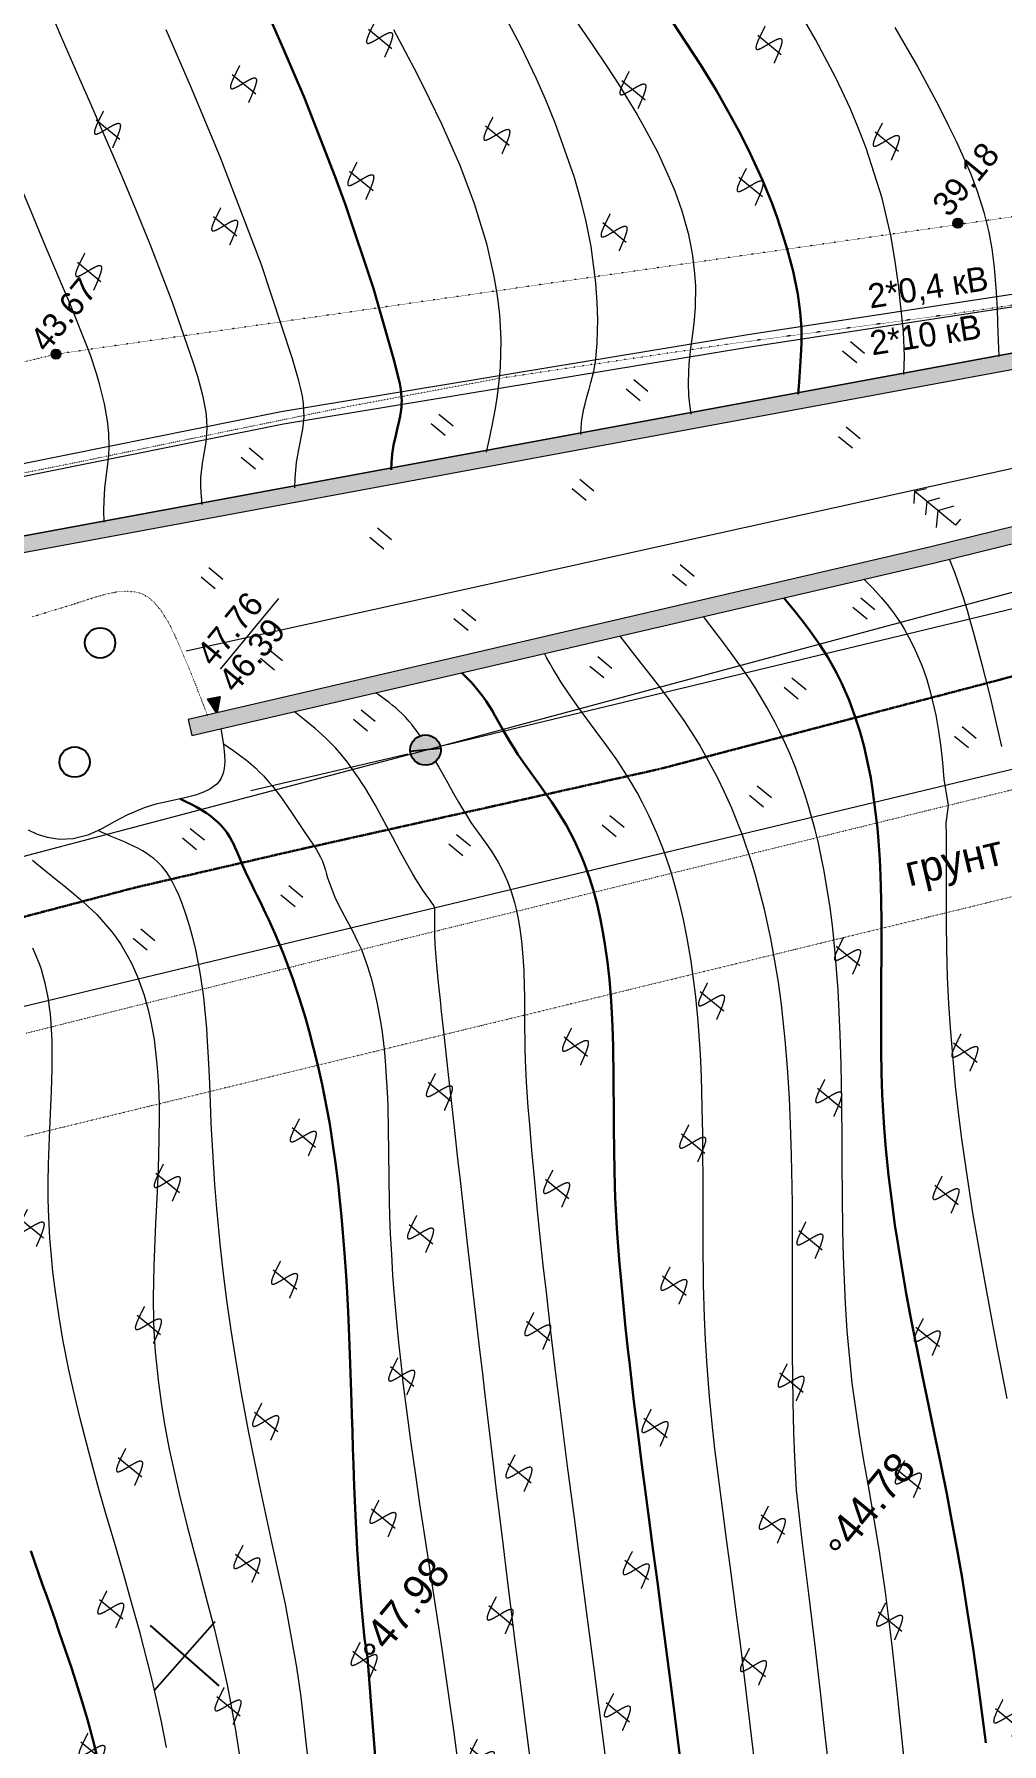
# Model space of a CAD drawing. Header units: millimetres. Extents: x -2893842 to -949497, y -1203244 to 262218.
# Drawn here: x -2066059 to -2034240, y -797533 to -741311 of the extents above; entities that cross this region are included whole.
import ezdxf

# ---------------------------------------------------------------- set-up
doc = ezdxf.new("R2010")
doc.units = ezdxf.units.MM
doc.linetypes.add('g5_05x2', pattern=[3.5, 2.5, -1])
doc.linetypes.add('g5_366', pattern=[0.85, 0.1, -0.75])
doc.layers.get('0').update_dxf_attribs({"lineweight": 5})
for name, color, linetype in [('!!!_ Размеры', 7, 'Continuous'), ('02_сетка', 253, 'Continuous'), ('06_Инженерно-технические сооружения', 253, 'Continuous'), ('10_Границы покрытий и угодий', 253, 'Continuous'), ('12_Рельеф', 253, 'Continuous'), ('13_Растительность', 253, 'Continuous'), ('19_Горизонтали', 253, 'Continuous'), ('35_Телефон', 253, 'Continuous'), ('37_Кабель низкого напряжения', 253, 'Continuous'), ('38_Кабели высокого напряжения', 253, 'Continuous'), ('44_Крышки колодцев', 253, 'Continuous'), ('61_Отметки высоты поверхности', 253, 'Continuous'), ('_Высоты_Блок', 253, 'Continuous')]:
    doc.layers.add(name, color=color, linetype=linetype)
doc.styles.add('LIKE17', font='d431.shx')
doc.styles.add('LIKE32', font='peteri.shx')
doc.styles.add('LIKE36', font='pragmai.shx')
doc.linetypes.add('g5_119_1', pattern='A,4,-1,[31,GUGK_2005.shx,S=0.1,R=0,X=0,Y=0],0.35,[31,GUGK_2005.shx,S=0.08,R=0,X=0,Y=0],3.3,[31,GUGK_2005.shx,S=0.08,R=180,X=0,Y=0],0.35,[31,GUGK_2005.shx,S=0.1,R=180,X=0,Y=0],-1', length=10)
doc.linetypes.add('g5_119_3', pattern='A,4,-1,[31,GUGK_2005.shx,S=0.1,R=0,X=0,Y=0],4,[31,GUGK_2005.shx,S=0.1,R=180,X=0,Y=0],-1', length=10)
doc.linetypes.add('g5_133_t', pattern='A,2,[27,GUGK_2005.shx,S=0.4,R=0,X=0,Y=0],2,-1', length=5)
doc.linetypes.add('g5_280_1', pattern='A,0.001,[21,GUGK_2005.shx,S=1,R=180,X=0,Y=0],2', length=2.001)
doc.linetypes.add('g5_332', pattern='A,0.001,[18,GUGK_2005.shx,S=10,R=180,X=0,Y=0],0.5', length=0.501)
doc.linetypes.add('g5_386_1', pattern='A,0,-0.75,[39,GUGK_2005.shx,S=0.5,R=0,X=0.55,Y=0],-0.75', length=1.5)

# ---------------------------------------------------------------- blocks, each defined once
blk = doc.blocks.new('BL_333')
at = {"color": 0}
for p, q in [((0, -3), (0, 3)), ((-3, 0), (3, 0))]:
    blk.add_line(p, q, dxfattribs=at)
blk = doc.blocks.new('g5_117')
h = blk.add_hatch(color=255)
h.paths.add_polyline_path([(-0.299, 0.352), (0.352, -0.299, 0.177899), (0.463, 0, 0.639215)])
h.paths.add_polyline_path([(-0.352, 0.299, 0.177899), (-0.463, 0, 0.639215), (0.299, -0.352)])
at = {"color": 0}
blk.add_lwpolyline([(0.354, -0.354), (-0.354, 0.354)], dxfattribs=at)
blk.add_circle((0, 0), 0.5, dxfattribs=at)
blk = doc.blocks.new('g5_368')
at = {"color": 0}
blk.add_circle((0, 0), 0.5, dxfattribs=at)
blk = doc.blocks.new('g5_388_2')
at = {"color": 0, "lineweight": 20}
for points in [[(0, 1.75), (-0.324, 1.503)], [(0, 1.75), (0.324, 1.503)], [(0, 0), (0, 1.75)], [(0, 1.221), (-0.365, 0.973)], [(0, 1.221), (0.365, 0.973)], [(0, 0.751), (-0.465, 0.443)], [(0, 0.751), (0.465, 0.443)], [(0.25, 0), (0, 0)]]:
    blk.add_lwpolyline(points, dxfattribs=at)
blk = doc.blocks.new('g5_401')
at = {"color": 0, "lineweight": 20}
for points in [[(-0.2, 0), (-0.2, 0.6)], [(0.2, 0), (0.2, 0.6)]]:
    blk.add_lwpolyline(points, dxfattribs=at)
blk = doc.blocks.new('g5_411')
at = {"color": 0, "linetype": 'Continuous', "lineweight": 15}
for points in [[(0.375, 1), (0.365, 0.998), (0.355, 0.996), (0.346, 0.994), (0.336, 0.991), (0.326, 0.989), (0.316, 0.987), (0.307, 0.985), (0.297, 0.983), (0.287, 0.981), (0.277, 0.979), (0.268, 0.976), (0.258, 0.974), (0.248, 0.972), (0.238, 0.97), (0.228, 0.968), (0.219, 0.966), (0.209, 0.963), (0.199, 0.961), (0.189, 0.959), (0.18, 0.957), (0.17, 0.955), (0.16, 0.952), (0.15, 0.95), (0.141, 0.948), (0.131, 0.946), (0.121, 0.943), (0.111, 0.941), (0.102, 0.939), (0.092, 0.937), (0.082, 0.934), (0.073, 0.932), (0.063, 0.93), (0.053, 0.927), (0.043, 0.925), (0.034, 0.923), (0.024, 0.92), (0.014, 0.918), (0.005, 0.915), (-0.005, 0.913), (-0.015, 0.911), (-0.025, 0.908), (-0.034, 0.906), (-0.044, 0.903), (-0.054, 0.901), (-0.063, 0.898), (-0.073, 0.895), (-0.083, 0.893), (-0.092, 0.89), (-0.102, 0.887), (-0.111, 0.885), (-0.121, 0.882), (-0.131, 0.879), (-0.14, 0.876), (-0.15, 0.873), (-0.159, 0.87), (-0.169, 0.867), (-0.178, 0.864), (-0.188, 0.861), (-0.197, 0.858), (-0.207, 0.855), (-0.216, 0.852), (-0.226, 0.849), (-0.235, 0.845), (-0.245, 0.842), (-0.254, 0.838), (-0.263, 0.834), (-0.272, 0.831), (-0.282, 0.827), (-0.291, 0.823), (-0.3, 0.818), (-0.309, 0.814), (-0.318, 0.809), (-0.327, 0.805), (-0.335, 0.799), (-0.344, 0.794), (-0.352, 0.788), (-0.36, 0.782), (-0.367, 0.775), (-0.374, 0.768), (-0.379, 0.76), (-0.383, 0.75), (-0.385, 0.741), (-0.384, 0.731), (-0.38, 0.721), (-0.375, 0.713), (-0.369, 0.705), (-0.361, 0.698), (-0.354, 0.692), (-0.346, 0.686), (-0.337, 0.681), (-0.329, 0.675), (-0.32, 0.67), (-0.312, 0.665), (-0.303, 0.661), (-0.294, 0.656), (-0.285, 0.652), (-0.276, 0.647), (-0.267, 0.643), (-0.258, 0.639), (-0.249, 0.635), (-0.239, 0.631), (-0.23, 0.627), (-0.221, 0.623), (-0.212, 0.619), (-0.202, 0.616), (-0.193, 0.612), (-0.184, 0.608), (-0.174, 0.605), (-0.165, 0.601), (-0.156, 0.597), (-0.146, 0.594), (-0.137, 0.59), (-0.128, 0.587), (-0.118, 0.584), (-0.109, 0.58), (-0.099, 0.577), (-0.09, 0.573), (-0.081, 0.57), (-0.071, 0.567), (-0.062, 0.563), (-0.052, 0.56), (-0.043, 0.556), (-0.034, 0.553), (-0.024, 0.55), (-0.015, 0.546), (-0.005, 0.543), (0.004, 0.54), (0.013, 0.536), (0.023, 0.533), (0.032, 0.53), (0.042, 0.526), (0.051, 0.523), (0.061, 0.519), (0.07, 0.516), (0.079, 0.513), (0.089, 0.509), (0.098, 0.506), (0.108, 0.502), (0.117, 0.499), (0.126, 0.495), (0.136, 0.492), (0.145, 0.488), (0.154, 0.485), (0.164, 0.481), (0.173, 0.477), (0.182, 0.474), (0.191, 0.47), (0.201, 0.466), (0.21, 0.462), (0.219, 0.458), (0.228, 0.454), (0.238, 0.45), (0.247, 0.446), (0.256, 0.442), (0.265, 0.438), (0.274, 0.433), (0.283, 0.429), (0.292, 0.425), (0.301, 0.42), (0.309, 0.415), (0.318, 0.41), (0.327, 0.405), (0.335, 0.4), (0.343, 0.394), (0.351, 0.388), (0.359, 0.382), (0.367, 0.375), (0.374, 0.368), (0.38, 0.36), (0.385, 0.352), (0.39, 0.343), (0.392, 0.333), (0.392, 0.323), (0.391, 0.313), (0.387, 0.304), (0.382, 0.295), (0.377, 0.287), (0.37, 0.279), (0.363, 0.272), (0.356, 0.266), (0.348, 0.259), (0.34, 0.253), (0.332, 0.248), (0.323, 0.242), (0.315, 0.237), (0.306, 0.232), (0.298, 0.227), (0.289, 0.222), (0.28, 0.217), (0.271, 0.213), (0.262, 0.208), (0.253, 0.204), (0.244, 0.2), (0.235, 0.196), (0.226, 0.192), (0.217, 0.188), (0.207, 0.184), (0.198, 0.18), (0.189, 0.176), (0.179, 0.173), (0.17, 0.169), (0.161, 0.165), (0.151, 0.162), (0.142, 0.158), (0.133, 0.155), (0.123, 0.151), (0.114, 0.148), (0.105, 0.145), (0.095, 0.141), (0.086, 0.138), (0.076, 0.135), (0.067, 0.132), (0.057, 0.129), (0.048, 0.125), (0.038, 0.122), (0.029, 0.119), (0.019, 0.116), (0.01, 0.113), (0, 0.11), (-0.009, 0.107), (-0.019, 0.104), (-0.028, 0.101), (-0.038, 0.098), (-0.048, 0.095), (-0.057, 0.092), (-0.067, 0.089), (-0.076, 0.086), (-0.086, 0.083), (-0.095, 0.08), (-0.105, 0.078), (-0.115, 0.075), (-0.124, 0.072), (-0.134, 0.069), (-0.143, 0.066), (-0.153, 0.063), (-0.162, 0.061), (-0.172, 0.058), (-0.182, 0.055), (-0.191, 0.052), (-0.201, 0.049), (-0.21, 0.047), (-0.22, 0.044), (-0.23, 0.041), (-0.239, 0.038), (-0.249, 0.036), (-0.259, 0.033), (-0.268, 0.03), (-0.278, 0.027), (-0.287, 0.025), (-0.297, 0.022), (-0.307, 0.019), (-0.316, 0.017), (-0.326, 0.014), (-0.336, 0.011), (-0.345, 0.008), (-0.355, 0.006), (-0.364, 0.003), (-0.374, 0), (-0.375, 0)], [(0, 1), (0, 0)]]:
    blk.add_lwpolyline(points, dxfattribs=at)
blk = doc.blocks.new('g5_330a')
blk.add_hatch(color=0).paths.add_polyline_path([(0, 0), (-0.2, 0.5), (0.2, 0.5)])
at = {"color": 0}
blk.add_lwpolyline([(0, 0), (-0.2, 0.5), (0.2, 0.5)], close=True, dxfattribs=at)
blk = doc.blocks.new('g5_330')
blk.add_hatch(color=0).paths.add_polyline_path([(-0.15, 0, 1), (0.15, 0, 1)])
at = {"color": 0}
blk.add_circle((0, 0), 0.15, dxfattribs=at)
blk = doc.blocks.new('Топо_07.04.17')
at = {"layer": '06_Инженерно-технические сооружения', "linetype": 'Continuous', "lineweight": 20}
for points in [[(-295419, -630625), (-295147, -630158), (-290277, -632990), (-289933, -633144), (-284833, -634750), (-284407, -634828), (-278695, -634968), (-277995, -634912), (-272718, -633949), (-272115, -633810), (-260439, -630552), (-259791, -630423), (-240439, -628100), (-218525, -625815), (-164759, -622047), (-135083, -620544), (-130245, -620552), (-130246, -621092), (-135069, -621084), (-164726, -622586), (-218478, -626353), (-240379, -628637), (-259844, -630973), (-260174, -631039), (-272139, -634377), (-272456, -634450), (-278100, -635480), (-278520, -635512), (-284544, -635365), (-284833, -635316), (-290110, -633655), (-290498, -633486)], [(-116917, -621489), (-116983, -620953), (-154102, -625534), (-180612, -628952), (-205478, -631840), (-205416, -632377), (-180547, -629488), (-154035, -626069)]]:
    blk.add_hatch(color=7, dxfattribs=at).paths.add_polyline_path(points)
at = {"layer": '02_сетка', "color": 3, "linetype": 'Continuous'}
for p, q in [((-210166, -663425), (-207944, -661409)), ((-208047, -663528), (-210063, -661306))]:
    blk.add_line(p, q, dxfattribs=at)
at = {"layer": '06_Инженерно-технические сооружения', "color": 7, "linetype": 'Continuous', "lineweight": 20}
for points in [[(-284407, -634828), (-278695, -634968), (-277995, -634912), (-272718, -633949), (-272115, -633810), (-260439, -630552), (-259791, -630423), (-240439, -628100), (-218525, -625815), (-164759, -622047), (-135083, -620544)], [(-135069, -621084), (-164726, -622586), (-218478, -626353), (-240379, -628637), (-259844, -630973), (-260174, -631039), (-272139, -634377), (-272456, -634450), (-278100, -635480), (-278520, -635512), (-284544, -635365)], [(-204237, -630310), (-202068, -628217)]]:
    blk.add_lwpolyline(points, dxfattribs=at)
at = {"layer": '06_Инженерно-технические сооружения', "color": 7, "linetype": 'g5_280_1', "lineweight": 20}
for points in [[(-130245, -620552), (-135083, -620544), (-164759, -622047), (-218525, -625815), (-240439, -628100), (-259791, -630423), (-260439, -630552), (-272115, -633810), (-272718, -633949), (-277995, -634912), (-278695, -634968), (-284407, -634828), (-284833, -634750), (-289933, -633144), (-290277, -632990), (-295147, -630158)], [(-116983, -620953), (-154102, -625534), (-180612, -628952), (-205478, -631840)]]:
    blk.add_lwpolyline(points, dxfattribs=at)
at = {"layer": '06_Инженерно-технические сооружения', "color": 7, "linetype": 'Continuous', "lineweight": 20}
blk.add_lwpolyline([(-116917, -621489), (-116983, -620953), (-154102, -625534), (-180612, -628952), (-205478, -631840), (-205416, -632377), (-180547, -629488), (-154035, -626069)], close=True, dxfattribs=at)
at = {"layer": '10_Границы покрытий и угодий', "color": 7, "linetype": 'g5_366', "lineweight": 20}
blk.add_lwpolyline([(-274139, -627733), (-288936, -626643), (-306647, -610479), (-346751, -565770), (-108476, -579342), (-99162, -592075), (-100786, -616211), (-208446, -619410)], close=True, dxfattribs=at)
for points in [[(-211936, -641485), (-199354, -639820), (-179024, -637211), (-158004, -634713), (-143632, -633045)], [(-143639, -620114), (-145769, -620130), (-148040, -620128), (-150328, -620126), (-152879, -620151), (-157825, -620337), (-164395, -620745), (-166754, -620894), (-173090, -621221), (-179125, -621424), (-186287, -621569), (-194048, -621845), (-199178, -622211), (-203294, -622578), (-208079, -623017), (-212999, -623432)], [(-210185, -627904), (-209543, -627779), (-208915, -627665), (-208501, -627581), (-208041, -627489), (-207665, -627429), (-207386, -627403), (-207066, -627406), (-206776, -627455), (-206548, -627545), (-206453, -627602), (-206328, -627699), (-206162, -627876), (-205959, -628184), (-205770, -628583), (-205719, -628712), (-205509, -629330), (-205229, -630276), (-204836, -631766)], [(-197288, -718930), (-204773, -719886), (-257559, -668530), (-251392, -667724), (-252951, -655807), (-267834, -657754), (-268636, -651940), (-107028, -631588), (-108958, -686802), (-121305, -709015), (-142932, -712252)]]:
    blk.add_lwpolyline(points, dxfattribs=at)
at = {"layer": '10_Границы покрытий и угодий', "color": 7, "linetype": 'g5_05x2', "lineweight": 30}
blk.add_lwpolyline([(-215812, -638289), (-207814, -637130), (-202513, -636517), (-190247, -635201), (-178796, -633544), (-166131, -631591), (-153802, -630269), (-149069, -629787), (-142926, -628751)], dxfattribs=at)
at = {"layer": '12_Рельеф', "color": 7, "linetype": 'g5_332', "lineweight": 20}
blk.add_lwpolyline([(-204445, -632264), (-204419, -632780), (-204420, -633134), (-204439, -633354), (-204482, -633574), (-204531, -633721), (-204616, -633877), (-204708, -633987), (-204782, -634051), (-205026, -634192), (-205252, -634271), (-205525, -634332), (-205878, -634383), (-206231, -634420), (-206478, -634444), (-206847, -634487), (-207248, -634557), (-207834, -634734), (-208251, -634902), (-208732, -635101), (-209191, -635248), (-209677, -635315), (-210129, -635277), (-210512, -635174), (-210828, -635034), (-211108, -634856)], dxfattribs=at)
at = {"layer": '13_Растительность', "color": 7, "linetype": 'g5_386_1', "lineweight": 20}
for points in [[(-205289, -629587), (-131591, -621847), (-123922, -620811), (-120260, -620268), (-119312, -620191), (-118146, -620193), (-117013, -620316), (-114279, -620992)], [(-117951, -623827), (-197099, -633624)], [(-272932, -648151), (-248883, -645148), (-158968, -634074), (-107894, -627365)], [(-198434, -633784), (-203694, -634395)]]:
    blk.add_lwpolyline(points, dxfattribs=at)
at = {"layer": '19_Горизонтали', "color": 42, "linetype": 'Continuous', "lineweight": 20}
for points in [[(-207490, -625083), (-207456, -624695), (-207417, -624379), (-207344, -623965), (-207195, -623354), (-207100, -622935), (-207050, -622616), (-207014, -622188), (-207008, -621779), (-207042, -621208), (-207129, -620546), (-207193, -620190), (-207318, -619601), (-207373, -619370), (-207801, -617792), (-207999, -617130), (-208344, -615983), (-208531, -615348), (-208692, -614793), (-208995, -613731), (-209405, -612255), (-209574, -611633), (-210051, -609840), (-210414, -608442)], [(-207733, -606906), (-207104, -609037), (-206659, -610495), (-206384, -611385), (-206071, -612405), (-205829, -613200), (-205558, -614109), (-205301, -614988), (-204980, -616129), (-204689, -617218), (-204457, -618141), (-204001, -620162), (-203904, -620652), (-203806, -621296), (-203806, -621296), (-203768, -621865), (-203772, -622116), (-203795, -622399), (-203818, -622557), (-203878, -622843), (-203945, -623087), (-204016, -623327), (-204073, -623526), (-204098, -623617), (-204139, -623791), (-204175, -623981), (-204189, -624074), (-204211, -624266), (-204226, -624455), (-204239, -624867)], [(-201139, -624661), (-201091, -624360), (-200981, -623832), (-200953, -623724), (-200864, -623429), (-200657, -622771), (-200574, -622390), (-200542, -621938), (-200550, -621699), (-200572, -621447), (-200608, -621177), (-200733, -620444), (-201406, -617222), (-202350, -613567), (-203055, -611139), (-203644, -609217)], [(-196218, -610054), (-195617, -611577), (-195298, -612434), (-194990, -613313), (-194549, -614731), (-194549, -614731), (-194217, -616041), (-193967, -617386), (-193844, -618493), (-193811, -619131), (-193810, -619765), (-193824, -620145), (-193859, -620605), (-193977, -621481), (-194048, -621845), (-194179, -622391), (-194297, -622813), (-194469, -623370), (-194617, -623821), (-194747, -624208)], [(-191592, -623982), (-191558, -623767), (-191503, -623506), (-191397, -623155), (-191340, -622995), (-191251, -622768), (-191156, -622534), (-191068, -622317), (-190934, -621954), (-190846, -621662), (-190793, -621441), (-190717, -621041), (-190658, -620651), (-190614, -620281), (-190566, -619728), (-190539, -619076), (-190563, -617873), (-190631, -617042), (-190712, -616396), (-190849, -615562), (-191265, -613735), (-191507, -612890), (-191726, -612197), (-192110, -611096), (-192515, -610042)], [(-190242, -610407), (-189780, -611279), (-189353, -612103), (-189067, -612676), (-188580, -613715), (-188373, -614194), (-188036, -615053), (-187749, -615917), (-187621, -616371), (-187466, -617042), (-187343, -617796), (-187299, -618244), (-187281, -618552), (-187281, -618552), (-187277, -619140), (-187301, -619559), (-187386, -620238), (-187467, -620649), (-187554, -621029), (-187687, -621582), (-187774, -621964), (-187799, -622083), (-187844, -622320), (-187900, -622711), (-187930, -623105), (-187934, -623401), (-187923, -623720)], [(-180818, -623212), (-180730, -622627), (-180671, -621823), (-180658, -620784), (-180659, -620263), (-180665, -619882), (-180679, -619420), (-180725, -618631), (-180869, -617376), (-181207, -615679), (-181367, -615062), (-181588, -614316), (-181935, -613290), (-182461, -611948), (-182823, -611119)], [(-179821, -611849), (-179495, -612588), (-179231, -613206), (-178690, -614560), (-178434, -615252), (-178246, -615786), (-178028, -616451), (-177897, -616887), (-177738, -617497), (-177596, -618208), (-177513, -618880), (-177478, -619435), (-177470, -620052), (-177494, -620871), (-177527, -621416), (-177559, -621861), (-177584, -622192), (-177645, -622984)], [(-178990, -635739), (-179054, -635150), (-179182, -634080), (-179269, -633423), (-179324, -633026), (-179372, -632695), (-179430, -632309), (-179494, -631896), (-179559, -631497), (-179615, -631161), (-179692, -630740), (-179747, -630467), (-179814, -630168), (-179888, -629879), (-180011, -629419)], [(-182884, -629759), (-182751, -629928), (-182617, -630100), (-182385, -630415), (-182214, -630670), (-182090, -630872), (-182010, -631010), (-181909, -631199), (-181831, -631353), (-181739, -631551), (-181572, -631955), (-181462, -632265), (-181324, -632732), (-181271, -632941), (-181200, -633270), (-181121, -633720), (-181034, -634470), (-181000, -635000), (-180986, -635528), (-180988, -636039), (-181006, -636593), (-180969, -637460), (-181108, -638037), (-181144, -638418), (-181234, -639259), (-181309, -639907), (-181309, -639907), (-181466, -641285), (-181556, -642174), (-181631, -643075), (-181687, -643950), (-181725, -644731), (-181758, -645771), (-181772, -646664), (-181771, -647622), (-181761, -648405), (-181733, -649472), (-181676, -650861), (-181636, -651614), (-181580, -652564), (-181527, -653366), (-181440, -654579), (-181387, -655291), (-181251, -657058)], [(-191069, -630710), (-190577, -631512), (-190167, -632179), (-189913, -632602), (-189697, -632970), (-189287, -633711), (-189006, -634268), (-188849, -634606), (-188410, -635677), (-188232, -636184), (-188057, -636737), (-187878, -637380), (-187816, -637627), (-187605, -638592), (-187520, -639061), (-187364, -640130), (-187261, -641150), (-187210, -641896), (-187179, -642603), (-187163, -643348), (-187169, -644511), (-187197, -645423), (-187247, -646432), (-187305, -647294), (-187387, -648303), (-187539, -649877), (-187771, -651991), (-187860, -652767), (-188087, -654782), (-188250, -656363), (-188342, -657377), (-188405, -658188), (-188471, -659272), (-188474, -660937), (-188447, -662711), (-188439, -664515), (-188437, -666048), (-188436, -667371), (-188436, -670151)], [(-185935, -668364), (-185911, -666224), (-185908, -664706), (-185930, -662937), (-185970, -661647), (-186025, -660513), (-186092, -659401), (-186144, -658556), (-186193, -657663), (-186244, -655982), (-186213, -654252), (-186168, -653353), (-186056, -651809), (-185980, -650962), (-185865, -649801), (-185760, -648807), (-185679, -648052), (-185549, -646810), (-185423, -645518), (-185340, -644542), (-185245, -643084), (-185203, -641993), (-185192, -641278), (-185193, -640871), (-185201, -640355), (-185224, -639750), (-185263, -639100), (-185299, -638665), (-185346, -638217), (-185403, -637762), (-185475, -637280), (-185522, -637002), (-185605, -636565), (-185684, -636196), (-185816, -635655), (-185950, -635175), (-186064, -634806), (-186198, -634412), (-186308, -634111), (-186514, -633597), (-186837, -632892), (-187010, -632551), (-187209, -632183), (-187495, -631678), (-187726, -631285), (-187911, -630974), (-188263, -630384)], [(-190824, -669245), (-190833, -667318), (-190846, -665556), (-190861, -664170), (-190878, -663027), (-190903, -661579), (-190920, -660786), (-190949, -659324), (-190969, -657617), (-190967, -656793), (-190954, -655896), (-190922, -654891), (-190877, -654025), (-190825, -653280), (-190732, -652208), (-190583, -650757), (-190516, -650153), (-190434, -649421), (-190346, -648641), (-190280, -648035), (-190199, -647267), (-190121, -646456), (-190070, -645875), (-190035, -645424), (-189998, -644890), (-189976, -644521), (-189935, -643585), (-189920, -642786), (-189939, -641598), (-189980, -640833), (-190035, -640209), (-190090, -639727), (-190137, -639382), (-190261, -638653), (-190413, -637947), (-190479, -637684), (-190588, -637288), (-190771, -636707), (-190947, -636222), (-191081, -635888), (-191245, -635512), (-191440, -635105), (-191618, -634760), (-191928, -634197), (-192217, -633695), (-192581, -633064), (-192723, -632814), (-192956, -632386), (-193159, -631989), (-193254, -631793), (-193368, -631542), (-193449, -631354), (-193540, -631135), (-193593, -631003)], [(-197963, -633231), (-198008, -633147), (-198074, -633029), (-198123, -632945), (-198185, -632843), (-198263, -632721), (-198364, -632576), (-198465, -632444), (-198580, -632308), (-198652, -632228), (-198756, -632120), (-198852, -632025), (-199002, -631884), (-199106, -631788), (-199246, -631660)], [(-198149, -667572), (-198174, -665855), (-198197, -664102), (-198208, -663189), (-198217, -662371), (-198232, -661032), (-198241, -660017), (-198251, -658854), (-198257, -658168), (-198263, -657303), (-198271, -655931), (-198277, -654812), (-198279, -654302), (-198282, -653514), (-198287, -652174), (-198291, -649990), (-198292, -648999), (-198291, -647906), (-198291, -647194), (-198290, -646356), (-198288, -645366), (-198285, -644299), (-198281, -643080), (-198278, -642314), (-198276, -641945), (-198274, -641571), (-198272, -641260), (-198264, -640784), (-198251, -640386), (-198235, -640085), (-198214, -639789), (-198200, -639619), (-198170, -639334), (-198151, -639186), (-198137, -639077), (-198130, -639029), (-198124, -638956), (-198129, -638877), (-198143, -638830), (-198216, -638700), (-198274, -638595), (-198356, -638444), (-198440, -638283), (-198565, -638028), (-198627, -637898), (-198715, -637704), (-198788, -637539), (-199029, -636959), (-199136, -636690), (-199232, -636447), (-199380, -636070), (-199511, -635741), (-199688, -635313), (-199809, -635035), (-199950, -634730), (-200028, -634569), (-200108, -634409), (-200434, -633823), (-200590, -633575), (-200775, -633308), (-201029, -632980), (-201163, -632823), (-201360, -632607), (-201573, -632386), (-201683, -632275), (-201979, -631978)], [(-204420, -632748), (-204101, -633031), (-203863, -633252), (-203724, -633387), (-203520, -633603), (-203451, -633682), (-203359, -633793), (-203228, -633961), (-203061, -634197), (-202976, -634326), (-202751, -634697), (-202544, -635071), (-202425, -635297), (-202157, -635818), (-201965, -636189), (-201965, -636189), (-201850, -636408), (-201779, -636550), (-201721, -636675), (-201662, -636822), (-201614, -636969), (-201577, -637132), (-201555, -637267), (-201535, -637406), (-201517, -637526), (-201347, -638188), (-201244, -638470), (-201035, -638990), (-200902, -639327), (-200767, -639718), (-200663, -639993), (-200540, -640576), (-200470, -640937), (-200409, -641327), (-200352, -641824), (-200311, -642424), (-200298, -642770), (-200295, -643334), (-200302, -643721), (-200369, -644936), (-200390, -645199), (-200461, -645983), (-200533, -646695), (-200626, -647596), (-200695, -648319), (-200738, -648827), (-200780, -649387), (-200822, -650065), (-200857, -650754), (-200878, -651305), (-200905, -652288), (-200916, -652969), (-200920, -653749), (-200919, -654301), (-200889, -656230), (-200856, -657376), (-200824, -658328), (-200761, -659959), (-200685, -661844), (-200637, -663148), (-200591, -664620), (-200558, -665926), (-200527, -667460)], [(-209995, -665353), (-210066, -664493), (-210132, -663833), (-210212, -663144), (-210298, -662483), (-210438, -661510), (-210634, -660273), (-210749, -659585), (-210908, -658652), (-211115, -657438), (-211246, -656652), (-211358, -655952), (-211443, -655396), (-211518, -654880), (-211600, -654274), (-211664, -653763), (-211714, -653336), (-211785, -652646), (-211868, -651628), (-211911, -650875), (-211938, -650051), (-211943, -649382), (-211936, -648868), (-211916, -648270), (-211858, -647332), (-211825, -646956), (-211773, -646460), (-211693, -645837), (-211564, -644989), (-211434, -644196), (-211318, -643472), (-211214, -642756), (-211113, -641821), (-211079, -641266), (-211072, -640942), (-211073, -640731), (-211082, -640456), (-211104, -640137), (-211127, -639925), (-211156, -639716), (-211201, -639465), (-211242, -639275), (-211325, -638970), (-211404, -638733)], [(-211083, -635853), (-210910, -636038), (-210492, -636468), (-210387, -636574), (-210160, -636803), (-209923, -637045), (-209598, -637389), (-209446, -637560), (-209188, -637869), (-208756, -638491), (-208648, -638678), (-208506, -638950), (-208325, -639354), (-208230, -639606), (-208086, -640060), (-207940, -640679), (-207860, -641178), (-207816, -641573), (-207779, -642167), (-207775, -642981), (-207790, -643381), (-207811, -643733), (-207856, -644286), (-207898, -644693), (-207993, -645467), (-208129, -646404), (-208244, -647132), (-208351, -647794), (-208415, -648186), (-208625, -649555), (-208762, -650608), (-208839, -651389), (-208874, -651886), (-208897, -652379), (-208911, -653404), (-208891, -654211), (-208859, -654842), (-208801, -655608), (-208643, -657105), (-208499, -658191), (-208396, -658911), (-208279, -659706), (-208151, -660575), (-207997, -661674), (-207872, -662681), (-207785, -663522), (-207731, -664170), (-207676, -665041), (-207630, -666259)], [(-197553, -634126), (-197465, -634321), (-197364, -634566), (-197244, -634859), (-197088, -635235), (-196956, -635542), (-196850, -635776), (-196745, -635999), (-196620, -636246), (-196335, -636767), (-196170, -637063), (-196052, -637285), (-195882, -637643), (-195807, -637824), (-195714, -638086), (-195645, -638315), (-195563, -638650), (-195495, -639022), (-195464, -639253), (-195429, -639625), (-195414, -639910), (-195407, -640311), (-195419, -640836), (-195445, -641297), (-195488, -641821), (-195518, -642126), (-195574, -642654), (-195626, -643132), (-195673, -643587), (-195697, -643837), (-195730, -644218), (-195776, -644936), (-195812, -645761), (-195831, -646333), (-195854, -647181), (-195876, -648216), (-195892, -649190), (-195900, -649931), (-195907, -650977), (-195909, -651871), (-195907, -653084), (-195897, -654568), (-195884, -655780), (-195858, -657636), (-195829, -659354), (-195809, -660496), (-195769, -662691), (-195738, -664443), (-195719, -665648), (-195671, -668823)], [(-205415, -666782), (-205406, -664186), (-205437, -663211), (-205583, -661102), (-205660, -660290), (-205790, -659032), (-205984, -657152), (-206146, -655306), (-206234, -654045), (-206286, -653127), (-206337, -651950), (-206366, -650882), (-206378, -650072), (-206379, -649197), (-206359, -647918), (-206334, -647130), (-206249, -645493), (-206223, -645109), (-206174, -644445), (-206126, -643818), (-206094, -643374), (-206067, -642971), (-206036, -642427), (-206018, -642004), (-206001, -641326), (-206000, -641077), (-206002, -640803), (-206009, -640527), (-206021, -640217), (-206048, -639790), (-206091, -639338), (-206135, -638988), (-206194, -638616), (-206268, -638228), (-206362, -637825), (-206431, -637570), (-206498, -637349), (-206590, -637090), (-206665, -636917), (-206766, -636723), (-206886, -636533), (-207009, -636374), (-207121, -636251), (-207204, -636171), (-207356, -636040), (-207461, -635959), (-207603, -635858), (-207697, -635796), (-207913, -635662), (-208014, -635602), (-208272, -635456), (-208425, -635371), (-208579, -635284), (-208708, -635209), (-208835, -635134)]]:
    blk.add_lwpolyline(points, dxfattribs=at)
at = {"layer": '19_Горизонтали', "color": 42, "linetype": 'Continuous', "lineweight": 30}
for points in [[(-197924, -624435), (-197883, -624197), (-197828, -623921), (-197750, -623639), (-197644, -623326), (-197553, -623074), (-197510, -622953), (-197431, -622710), (-197392, -622575), (-197355, -622419), (-197335, -622313), (-197320, -622209), (-197311, -622117), (-197305, -621939), (-197311, -621778), (-197322, -621639), (-197336, -621511), (-197434, -620803), (-197830, -618443), (-198431, -615605), (-198661, -614655), (-199387, -611934), (-199922, -610124), (-200411, -608561)], [(-187079, -610822), (-186307, -612354), (-185907, -613211), (-185577, -613969), (-185294, -614671), (-185061, -615294), (-184717, -616337), (-184497, -617118), (-184376, -617613), (-184248, -618214), (-184163, -618684), (-184055, -619434), (-184055, -619434), (-183986, -620194), (-183969, -620614), (-183968, -620795), (-183987, -621310), (-184043, -621813), (-184113, -622230), (-184175, -622564), (-184238, -622907), (-184268, -623071), (-184340, -623464)], [(-185560, -630070), (-185265, -630535), (-185016, -630935), (-184823, -631257), (-184576, -631705), (-184349, -632170), (-184120, -632719), (-183997, -633060), (-183813, -633660), (-183680, -634195), (-183573, -634738), (-183495, -635235), (-183435, -635748), (-183392, -636273), (-183372, -636648), (-183359, -637948), (-183371, -638365), (-183401, -638973), (-183436, -639502), (-183501, -640272), (-183580, -641059), (-183706, -642161), (-183786, -642828), (-183847, -643323), (-183988, -644521), (-184066, -645240), (-184135, -645955), (-184191, -646664), (-184251, -647754), (-184273, -648457), (-184284, -649327), (-184278, -650096), (-184257, -650974), (-184229, -651708), (-184145, -653186), (-184085, -654023), (-184046, -654520), (-183972, -655398), (-183917, -656016), (-183830, -656971), (-183738, -657961), (-183648, -658963), (-183564, -659954), (-183507, -660683), (-183423, -661938), (-183376, -662756), (-183321, -663903), (-183275, -665100), (-183244, -666205), (-183219, -667383), (-183208, -668227)], [(-196365, -631326), (-196218, -631506), (-196096, -631664), (-195977, -631832), (-195758, -632188), (-195673, -632346), (-195517, -632669), (-195441, -632841), (-195372, -633003), (-195226, -633354), (-195069, -633716), (-194947, -633974), (-194832, -634202), (-194590, -634653), (-194519, -634781), (-194307, -635157), (-193904, -635886), (-193800, -636086), (-193621, -636455), (-193521, -636681), (-193314, -637211), (-193158, -637695), (-193067, -638022), (-192955, -638502), (-192874, -638927), (-192804, -639389), (-192746, -639906), (-192713, -640319), (-192692, -640707), (-192677, -641316), (-192680, -641890), (-192703, -642598), (-192725, -643004), (-192754, -643435), (-192807, -644092), (-192829, -644332), (-192881, -644871), (-192940, -645439), (-193006, -646046), (-193082, -646738), (-193164, -647515), (-193224, -648140), (-193268, -648651), (-193297, -649042), (-193354, -650054), (-193373, -650509), (-193398, -651219), (-193407, -651541), (-193430, -652617), (-193440, -653341), (-193446, -654145), (-193446, -654477), (-193443, -655774), (-193433, -656790), (-193418, -657875), (-193400, -658870), (-193386, -659616), (-193364, -660733), (-193341, -661843), (-193328, -662566), (-193303, -663987), (-193286, -665077), (-193274, -665857), (-193265, -666564), (-193247, -668060)], [(-211930, -672340), (-211927, -672004), (-211929, -671146), (-211937, -670575), (-211956, -669791), (-211978, -669190), (-212005, -668642), (-212046, -667957), (-212164, -666546), (-212271, -665591), (-212352, -664979), (-212480, -664143), (-212585, -663537), (-212709, -662886), (-212809, -662390), (-213072, -661183), (-213174, -660733), (-213351, -659963), (-213443, -659570), (-213706, -658422)], [(-203239, -667091), (-203159, -664873), (-203092, -663140), (-203119, -662520), (-203119, -662061), (-203107, -661459), (-203085, -660792), (-203069, -660380), (-203046, -659908), (-203029, -659572), (-202961, -658468), (-202894, -657520), (-202839, -656798), (-202797, -656271), (-202752, -655714), (-202706, -655159), (-202673, -654752), (-202621, -654106), (-202527, -652892), (-202485, -652320), (-202449, -651779), (-202410, -651148), (-202380, -650592), (-202346, -649853), (-202310, -648646), (-202301, -648012), (-202300, -647650), (-202303, -647211), (-202308, -646864), (-202322, -646349), (-202344, -645807), (-202358, -645519), (-202387, -645063), (-202452, -644258), (-202520, -643614), (-202677, -642467), (-202753, -642016), (-202826, -641622), (-202880, -641349), (-202967, -640942), (-203029, -640666), (-203178, -640067), (-203251, -639794), (-203426, -639192), (-203588, -638680), (-203667, -638449), (-203806, -638052), (-203884, -637836), (-203953, -637643), (-204006, -637496), (-204166, -637030), (-204264, -636720), (-204302, -636589), (-204368, -636357), (-204415, -636205), (-204452, -636094), (-204489, -635992), (-204557, -635831), (-204635, -635676), (-204683, -635594), (-204747, -635494), (-204799, -635421), (-204875, -635323), (-204945, -635241), (-204945, -635241), (-205006, -635175), (-205098, -635083), (-205236, -634958), (-205422, -634808), (-205544, -634719), (-205734, -634591), (-205828, -634530), (-206031, -634399)]]:
    blk.add_lwpolyline(points, dxfattribs=at)
at = {"layer": '35_Телефон', "color": 6, "linetype": 'g5_133_t', "lineweight": 20}
blk.add_lwpolyline([(-377055, -701964), (-375452, -700574), (-369140, -699300), (-363097, -686511), (-353810, -683497), (-348217, -681266), (-336518, -677918), (-318746, -674720), (-316283, -647346), (-298280, -637856), (-285597, -639481), (-276714, -643242), (-257847, -641361), (-232560, -638791), (-197838, -633715), (-166438, -628969), (-133988, -624433), (-131644, -627466), (-118482, -625840), (-106503, -624807), (-96891, -631547), (-92878, -635982)], dxfattribs=at)
at = {"layer": '37_Кабель низкого напряжения', "color": 1, "linetype": 'g5_119_3', "lineweight": 20}
blk.add_lwpolyline([(-132681, -619095), (-151974, -619859), (-166102, -620587), (-185767, -621343), (-201295, -622126), (-215681, -623364), (-226018, -624534), (-242475, -626836), (-259454, -628553), (-269692, -630149), (-278614, -631417), (-284241, -631294)], dxfattribs=at)
at = {"layer": '38_Кабели высокого напряжения', "color": 1, "linetype": 'g5_119_1', "lineweight": 20}
blk.add_lwpolyline([(-284303, -631693), (-278590, -631817), (-269633, -630544), (-259403, -628950), (-242427, -627233), (-225968, -624931), (-215642, -623762), (-201267, -622525), (-185749, -621743), (-166084, -620986), (-151955, -620258), (-132669, -619495)], dxfattribs=at)
at = {"layer": '_Высоты_Блок', "color": 7, "linetype": 'Continuous', "lineweight": 30}
for centre in [(-187393, -661199, -67200), (-202996, -662888, -67200)]:
    blk.add_circle(centre, 150, dxfattribs=at)
at = {"layer": '02_сетка', "color": 92, "xscale": 500.0000000002746, "yscale": 500.0000000002746, "zscale": 500.0000000002746, "rotation": 42.22816425403256}
blk.add_blockref('BL_333', (-209055, -662417), dxfattribs=at)
at = {"layer": '06_Инженерно-технические сооружения', "color": 7, "linetype": 'Continuous', "lineweight": 20, "xscale": 1000, "yscale": 1000, "zscale": 1000, "rotation": 3.852610512901647}
blk.add_blockref('g5_330a', (-204523, -631730, -67200), dxfattribs=at)
at = {"layer": '10_Границы покрытий и угодий', "color": 7, "linetype": 'Continuous', "lineweight": 20, "xscale": 999.9999999999995, "yscale": 999.9999999999995, "zscale": 999.9999999999995, "rotation": 43.98139083737546}
for name, p in [('g5_388_2', (-179686, -628331, -67200)), ('g5_368', (-208073, -629008, -67200)), ('g5_368', (-209346, -632807, -67200))]:
    blk.add_blockref(name, p, dxfattribs=at)
at = {"layer": '13_Растительность', "color": 7, "linetype": 'Continuous', "lineweight": 20, "xscale": 999.9999999999995, "yscale": 999.9999999999995, "zscale": 999.9999999999995, "rotation": 43.98139083737546}
for name, p in [('g5_411', (-196337, -610663, -67200)), ('g5_411', (-200951, -611642, -67200)), ('g5_411', (-205566, -612621, -67200)), ('g5_411', (-183636, -612304, -67200)), ('g5_411', (-188251, -613282, -67200)), ('g5_411', (-192865, -614261, -67200)), ('g5_411', (-197479, -615240, -67200)), ('g5_411', (-180164, -615901, -67200)), ('g5_411', (-202094, -616219, -67200)), ('g5_411', (-184778, -616880, -67200)), ('g5_411', (-206708, -617198, -67200)), ('g5_411', (-189393, -617859, -67200)), ('g5_401', (-182168, -622523, -67200)), ('g5_401', (-195882, -623370, -67200)), ('g5_401', (-189382, -622959, -67200)), ('g5_401', (-202212, -623769, -67200)), ('g5_401', (-182626, -625298, -67200)), ('g5_401', (-191521, -626017, -67200)), ('g5_401', (-198310, -626854, -67200)), ('g5_401', (-203970, -627525, -67200)), ('g5_401', (-188560, -629181, -67200)), ('g5_401', (-195860, -629822, -67200)), ('g5_401', (-202329, -630410, -67200)), ('g5_401', (-182781, -630932, -67200)), ('g5_401', (-191594, -631882, -67200)), ('g5_401', (-199518, -632739, -67200)), ('g5_401', (-185325, -633298, -67200)), ('g5_401', (-179945, -635521, -67200)), ('g5_401', (-205541, -635983, -67200)), ('g5_401', (-186857, -636699, -67200)), ('g5_401', (-196867, -637166, -67200)), ('g5_401', (-191782, -637117, -67200)), ('g5_401', (-202537, -638216, -67200)), ('g5_401', (-207533, -639086, -67200)), ('g5_411', (-184446, -642363, -67200)), ('g5_411', (-189060, -643342, -67200)), ('g5_411', (-193674, -644321, -67200)), ('g5_411', (-198288, -645299, -67200)), ('g5_411', (-202903, -646278, -67200)), ('g5_411', (-180973, -645961, -67200)), ('g5_411', (-185588, -646940, -67200)), ('g5_411', (-207517, -647257, -67200)), ('g5_411', (-190202, -647919, -67200)), ('g5_411', (-212131, -648236, -67200)), ('g5_411', (-194816, -648897, -67200)), ('g5_411', (-199431, -649876, -67200)), ('g5_411', (-204045, -650855, -67200)), ('g5_411', (-182116, -650538, -67200)), ('g5_411', (-208659, -651834, -67200)), ('g5_411', (-186730, -651516, -67200)), ('g5_411', (-191344, -652495, -67200)), ('g5_411', (-195959, -653474, -67200)), ('g5_411', (-200573, -654453, -67200)), ('g5_411', (-183258, -655114, -67200)), ('g5_411', (-205187, -655431, -67200)), ('g5_411', (-209802, -656410, -67200)), ('g5_411', (-187872, -656093, -67200)), ('g5_411', (-192486, -657072, -67200)), ('g5_411', (-197101, -658051, -67200)), ('g5_411', (-201715, -659029, -67200)), ('g5_411', (-184400, -659691, -67200)), ('g5_411', (-206329, -660008, -67200)), ('g5_411', (-210944, -660987, -67200)), ('g5_411', (-189014, -660670, -67200)), ('g5_411', (-193629, -661648, -67200)), ('g5_411', (-198243, -662627, -67200)), ('g5_411', (-202857, -663606, -67200)), ('g5_411', (-185542, -664267, -67200)), ('g5_411', (-207472, -664585, -67200)), ('g5_411', (-190157, -665246, -67200)), ('g5_411', (-212086, -665563, -67200)), ('g5_411', (-194771, -666225, -67200)), ('g5_411', (-199385, -667204, -67200)), ('g5_411', (-182070, -667865, -67200))]:
    blk.add_blockref(name, p, dxfattribs=at)
at = {"layer": '44_Крышки колодцев', "color": 7, "linetype": 'Continuous', "lineweight": 20, "xscale": 999.9999999999995, "yscale": 999.9999999999995, "zscale": 999.9999999999995, "rotation": 43.98139083737546}
blk.add_blockref('g5_117', (-197838, -633715, -67200), dxfattribs=at)
at = {"layer": '61_Отметки высоты поверхности', "color": 7, "linetype": 'Continuous', "lineweight": 20, "xscale": 999.9999999999995, "yscale": 999.9999999999995, "zscale": 999.9999999999995, "rotation": 43.98139083737546}
for p in [(-178491, -618471, -67200), (-208446, -619410, -67200)]:
    blk.add_blockref('g5_330', p, dxfattribs=at)
at = {"layer": '06_Инженерно-технические сооружения', "color": 7, "linetype": 'Continuous', "lineweight": 15, "style": 'LIKE36'}
for s, p in [('47.76', (-204471, -630240, -67200)), ('46.39', (-203847, -631181, -67200))]:
    blk.add_text(s, height=800, rotation=43.9814, dxfattribs=at).set_placement(p)
at = {"layer": '10_Границы покрытий и угодий', "color": 7, "linetype": 'Continuous', "lineweight": 15, "style": 'LIKE36'}
blk.add_text('грунт', height=1000, rotation=6.8225, dxfattribs=at).set_placement((-182540, -639969, -67200))
at = {"layer": '37_Кабель низкого напряжения', "color": 7, "linetype": 'Continuous', "lineweight": 15, "style": 'LIKE32'}
blk.add_text('2*0,4 кВ', height=800, rotation=2.4827, dxfattribs=at).set_placement((-181672, -620937, -9700))
at = {"layer": '38_Кабели высокого напряжения', "color": 7, "linetype": 'Continuous', "lineweight": 15, "style": 'LIKE32'}
blk.add_text('2*10 кВ', height=800, rotation=2.4827, dxfattribs=at).set_placement((-181781, -622475, -9700))
at = {"layer": '61_Отметки высоты поверхности', "color": 7, "linetype": 'Continuous', "lineweight": 15, "style": 'LIKE17'}
for s, p in [('39.18', (-178759, -618279, -46700)), ('43.67', (-208745, -619357, -46700))]:
    blk.add_text(s, height=800, rotation=43.9814, dxfattribs=at).set_placement(p)
at = {"layer": '_Высоты_Блок', "color": 7, "linetype": 'Continuous', "lineweight": 20, "char_height": 1000, "attachment_point": 4, "rotation": 43.9814, "style": 'LIKE17'}
for s, insert in [('44.78', (-187177, -660991, -67200)), ('47.98', (-202780, -662680, -67200))]:
    blk.add_mtext(s, dxfattribs=dict(at, insert=insert))

msp = doc.modelspace()

# ---------------------------------------------------------------- block references
at = {"layer": '!!!_ Размеры', "color": 1, "lineweight": 0, "rotation": 6.471407436947433}
msp.add_blockref('Топо_07.04.17', (-1928038.79367, -112877.83782), dxfattribs=at)

doc.saveas('drawing.dxf')
